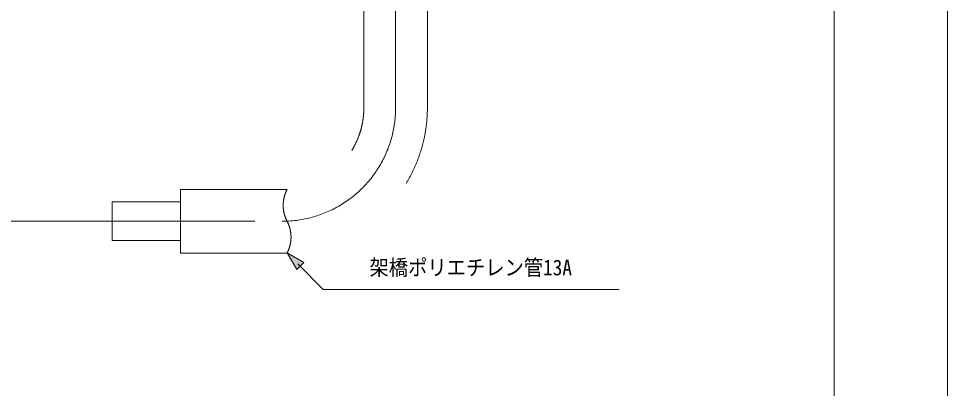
# Model space of a CAD drawing. Units: millimetres on the paper. Extents: x -305 to 305, y -152 to 152.
# Drawn here: x 37.1 to 119, y -58.2 to -25.7 of the extents above; entities that cross this region are included whole.
import ezdxf
from ezdxf.enums import TextEntityAlignment as Align

# ---------------------------------------------------------------- set-up
doc = ezdxf.new("R2010")
doc.units = ezdxf.units.MM
doc.linetypes.add('LONG_CHAIN', pattern=[21, 18, -1, 1, -1])
for name, color, linetype, lineweight in [('0-1_RV', 7, 'Continuous', 9), ('0-5_図面枠', 3, 'Continuous', 9), ('0-6_DEFPOINTS', 7, 'Continuous', 9)]:
    doc.layers.add(name, color=color, linetype=linetype, lineweight=lineweight)
doc.styles.add('ＭＳ ゴシック', font='')
doc.styles.get('ＭＳ ゴシック').set_extended_font_data('MS Gothic')

msp = doc.modelspace()

# ---------------------------------------------------------------- linework, layer by layer
at = {"layer": '0-1_RV', "linetype": 'LONG_CHAIN'}
for p, q in [((70.331, 17.803), (70.331, -33.506)), ((49.137, -43.506), (13.876, -43.506)), ((57.93, -43.506), (44.776, -43.506))]:
    msp.add_line(p, q, dxfattribs=at)
at = {"layer": '0-1_RV'}
for p, q in [((67.531, -33.506), (67.531, 0.681)), ((73.131, -33.506), (73.131, 0.681)), ((51.352, -40.706), (60.763, -40.706)), ((51.352, -46.306), (51.352, -40.706)), ((45.352, -41.807), (51.352, -41.807)), ((45.352, -45.206), (45.352, -41.807)), ((45.352, -45.206), (51.352, -45.206)), ((51.352, -46.306), (60.763, -46.306)), ((60.775, -46.294), (62.231, -47.138)), ((61.614, -47.752), (60.775, -46.294)), ((62.231, -47.138), (61.614, -47.752)), ((61.7, -47.248), (63.949, -49.506)), ((63.949, -49.506), (90.042, -49.506))]:
    msp.add_line(p, q, dxfattribs=at)
for points in [[(67.478, -34.373), (67.483, -34.334), (67.487, -34.295), (67.491, -34.255), (67.495, -34.216), (67.499, -34.177), (67.503, -34.137), (67.506, -34.098), (67.509, -34.059), (67.512, -34.019), (67.515, -33.98), (67.517, -33.94), (67.52, -33.901), (67.522, -33.861), (67.524, -33.822), (67.525, -33.782), (67.527, -33.743), (67.528, -33.703), (67.529, -33.664), (67.53, -33.624), (67.53, -33.585), (67.53, -33.545), (67.531, -33.506)], [(73.038, -35.048), (73.046, -34.978), (73.054, -34.908), (73.062, -34.838), (73.069, -34.768), (73.075, -34.698), (73.082, -34.628), (73.088, -34.558), (73.093, -34.488), (73.099, -34.418), (73.103, -34.348), (73.108, -34.278), (73.112, -34.208), (73.115, -34.138), (73.119, -34.068), (73.122, -33.997), (73.124, -33.927), (73.126, -33.857), (73.128, -33.787), (73.129, -33.717), (73.13, -33.646), (73.131, -33.576), (73.131, -33.506)], [(67.131, -35.872), (67.144, -35.835), (67.156, -35.797), (67.169, -35.76), (67.181, -35.722), (67.193, -35.685), (67.205, -35.647), (67.217, -35.609), (67.228, -35.571), (67.239, -35.533), (67.25, -35.495), (67.261, -35.457), (67.272, -35.419), (67.282, -35.381), (67.292, -35.343), (67.302, -35.305), (67.312, -35.266), (67.322, -35.228), (67.331, -35.19), (67.34, -35.151), (67.349, -35.113), (67.358, -35.074), (67.366, -35.036), (67.375, -34.997), (67.383, -34.958), (67.391, -34.919), (67.398, -34.881), (67.406, -34.842), (67.413, -34.803), (67.42, -34.764), (67.427, -34.725), (67.433, -34.686), (67.44, -34.647), (67.446, -34.608), (67.452, -34.569), (67.457, -34.53), (67.463, -34.491), (67.468, -34.452), (67.473, -34.413), (67.478, -34.373)], [(72.421, -37.712), (72.444, -37.645), (72.466, -37.579), (72.488, -37.512), (72.51, -37.445), (72.531, -37.378), (72.553, -37.311), (72.573, -37.244), (72.594, -37.177), (72.614, -37.109), (72.633, -37.042), (72.652, -36.974), (72.671, -36.907), (72.69, -36.839), (72.708, -36.771), (72.725, -36.703), (72.743, -36.635), (72.76, -36.567), (72.776, -36.499), (72.793, -36.43), (72.809, -36.362), (72.824, -36.293), (72.839, -36.225), (72.854, -36.156), (72.868, -36.087), (72.882, -36.018), (72.896, -35.95), (72.909, -35.881), (72.922, -35.811), (72.934, -35.742), (72.946, -35.673), (72.958, -35.604), (72.969, -35.535), (72.98, -35.465), (72.991, -35.396), (73.001, -35.326), (73.011, -35.257), (73.02, -35.187), (73.029, -35.117), (73.038, -35.048)], [(66.473, -37.263), (66.494, -37.229), (66.514, -37.195), (66.534, -37.161), (66.554, -37.127), (66.574, -37.093), (66.594, -37.059), (66.613, -37.024), (66.632, -36.99), (66.651, -36.955), (66.67, -36.92), (66.689, -36.885), (66.707, -36.85), (66.725, -36.815), (66.743, -36.78), (66.761, -36.745), (66.779, -36.71), (66.796, -36.674), (66.814, -36.639), (66.831, -36.603), (66.848, -36.567), (66.864, -36.531), (66.881, -36.495), (66.897, -36.459), (66.913, -36.423), (66.929, -36.387), (66.945, -36.351), (66.96, -36.315), (66.976, -36.278), (66.991, -36.242), (67.006, -36.205), (67.02, -36.168), (67.035, -36.132), (67.049, -36.095), (67.063, -36.058), (67.077, -36.021), (67.091, -35.984), (67.104, -35.947), (67.118, -35.909), (67.131, -35.872)], [(71.252, -40.183), (71.288, -40.123), (71.324, -40.063), (71.36, -40.003), (71.395, -39.942), (71.431, -39.881), (71.465, -39.82), (71.5, -39.759), (71.534, -39.698), (71.568, -39.636), (71.601, -39.574), (71.635, -39.512), (71.667, -39.45), (71.7, -39.388), (71.732, -39.326), (71.764, -39.263), (71.795, -39.2), (71.826, -39.137), (71.857, -39.074), (71.887, -39.011), (71.917, -38.947), (71.947, -38.883), (71.976, -38.82), (72.005, -38.756), (72.034, -38.691), (72.062, -38.627), (72.09, -38.563), (72.118, -38.498), (72.145, -38.433), (72.172, -38.368), (72.198, -38.303), (72.224, -38.238), (72.25, -38.173), (72.276, -38.107), (72.301, -38.042), (72.325, -37.976), (72.35, -37.91), (72.374, -37.844), (72.397, -37.778), (72.421, -37.712)], [(60.763, -40.706), (60.749, -40.732), (60.736, -40.758), (60.723, -40.784), (60.711, -40.81), (60.698, -40.836), (60.686, -40.863), (60.674, -40.889), (60.662, -40.916), (60.651, -40.943), (60.64, -40.97), (60.629, -40.997), (60.618, -41.024), (60.608, -41.051), (60.598, -41.078), (60.588, -41.106), (60.579, -41.133), (60.569, -41.161), (60.56, -41.189), (60.552, -41.217), (60.543, -41.244), (60.535, -41.272), (60.527, -41.3), (60.519, -41.328), (60.512, -41.357), (60.505, -41.385), (60.498, -41.413), (60.492, -41.442), (60.485, -41.47), (60.479, -41.499), (60.474, -41.527), (60.468, -41.556), (60.463, -41.584), (60.458, -41.613), (60.453, -41.642), (60.449, -41.671), (60.445, -41.699), (60.441, -41.728), (60.438, -41.757), (60.434, -41.786)], [(60.434, -41.786), (60.432, -41.815), (60.429, -41.844), (60.426, -41.873), (60.424, -41.902), (60.423, -41.931), (60.421, -41.96), (60.42, -41.989), (60.419, -42.019), (60.418, -42.048), (60.418, -42.077), (60.417, -42.106), (60.418, -42.135), (60.418, -42.164), (60.419, -42.193), (60.42, -42.222), (60.421, -42.252), (60.423, -42.281), (60.424, -42.31), (60.426, -42.339), (60.429, -42.368), (60.432, -42.397), (60.434, -42.426), (60.438, -42.455), (60.441, -42.484), (60.445, -42.512), (60.449, -42.541), (60.453, -42.57), (60.458, -42.599), (60.463, -42.628), (60.468, -42.656), (60.474, -42.685), (60.479, -42.713), (60.485, -42.742), (60.492, -42.77), (60.498, -42.799), (60.505, -42.827), (60.512, -42.855), (60.519, -42.883), (60.527, -42.912)], [(60.527, -42.912), (60.535, -42.94), (60.543, -42.968), (60.552, -42.995), (60.56, -43.023), (60.569, -43.051), (60.579, -43.079), (60.588, -43.106), (60.598, -43.133), (60.608, -43.161), (60.618, -43.188), (60.629, -43.215), (60.64, -43.242), (60.651, -43.269), (60.662, -43.296), (60.674, -43.323), (60.686, -43.349), (60.698, -43.376), (60.711, -43.402), (60.723, -43.428), (60.736, -43.454), (60.749, -43.48), (60.763, -43.506)], [(60.998, -44.101), (60.99, -44.073), (60.982, -44.045), (60.974, -44.017), (60.965, -43.989), (60.956, -43.961), (60.947, -43.934), (60.937, -43.906), (60.927, -43.879), (60.917, -43.852), (60.907, -43.824), (60.896, -43.797), (60.885, -43.77), (60.874, -43.743), (60.863, -43.716), (60.851, -43.69), (60.839, -43.663), (60.827, -43.637), (60.815, -43.61), (60.802, -43.584), (60.789, -43.558), (60.776, -43.532), (60.763, -43.506), (60.763, -43.506)], [(61.091, -45.226), (61.094, -45.197), (61.097, -45.168), (61.099, -45.139), (61.101, -45.11), (61.103, -45.081), (61.105, -45.052), (61.106, -45.022), (61.107, -44.993), (61.107, -44.964), (61.108, -44.935), (61.108, -44.906), (61.108, -44.877), (61.107, -44.848), (61.107, -44.819), (61.106, -44.79), (61.104, -44.76), (61.103, -44.731), (61.101, -44.702), (61.099, -44.673), (61.097, -44.644), (61.094, -44.615), (61.091, -44.586), (61.088, -44.557), (61.084, -44.528), (61.08, -44.5), (61.076, -44.471), (61.072, -44.442), (61.067, -44.413), (61.062, -44.385), (61.057, -44.356), (61.052, -44.327), (61.046, -44.299), (61.04, -44.27), (61.034, -44.242), (61.027, -44.213), (61.02, -44.185), (61.013, -44.157), (61.006, -44.129), (60.998, -44.101)], [(60.763, -46.306), (60.776, -46.28), (60.789, -46.254), (60.802, -46.228), (60.815, -46.202), (60.827, -46.175), (60.839, -46.149), (60.851, -46.122), (60.863, -46.096), (60.874, -46.069), (60.886, -46.042), (60.896, -46.015), (60.907, -45.988), (60.917, -45.961), (60.927, -45.933), (60.937, -45.906), (60.947, -45.878), (60.956, -45.851), (60.965, -45.823), (60.974, -45.795), (60.982, -45.767), (60.99, -45.739), (60.998, -45.711), (61.006, -45.683), (61.013, -45.655), (61.021, -45.627), (61.027, -45.599), (61.034, -45.57), (61.04, -45.542), (61.046, -45.513), (61.052, -45.485), (61.057, -45.456), (61.063, -45.427), (61.068, -45.399), (61.072, -45.37), (61.076, -45.341), (61.081, -45.312), (61.084, -45.284), (61.088, -45.255), (61.091, -45.226)]]:
    msp.add_lwpolyline(points, dxfattribs=at)
at = {"layer": '0-1_RV', "linetype": 'LONG_CHAIN'}
for points in [[(69.742, -36.895), (69.794, -36.746), (69.843, -36.597), (69.891, -36.448), (69.936, -36.297), (69.978, -36.146), (70.018, -35.994), (70.056, -35.841), (70.092, -35.688), (70.124, -35.534), (70.155, -35.38), (70.183, -35.225), (70.208, -35.07), (70.232, -34.915), (70.252, -34.759), (70.271, -34.603), (70.286, -34.446), (70.3, -34.29), (70.311, -34.133), (70.319, -33.976), (70.325, -33.82), (70.329, -33.663), (70.33, -33.506)], [(66.081, -41.688), (66.209, -41.597), (66.335, -41.503), (66.46, -41.408), (66.583, -41.311), (66.705, -41.211), (66.825, -41.11), (66.944, -41.007), (67.061, -40.902), (67.176, -40.796), (67.29, -40.687), (67.401, -40.577), (67.512, -40.465), (67.62, -40.351), (67.727, -40.236), (67.832, -40.119), (67.935, -40), (68.036, -39.88), (68.135, -39.759), (68.232, -39.635), (68.328, -39.51), (68.421, -39.384), (68.513, -39.256), (68.602, -39.127), (68.689, -38.997), (68.775, -38.865), (68.858, -38.732), (68.939, -38.597), (69.018, -38.461), (69.095, -38.324), (69.17, -38.186), (69.242, -38.047), (69.313, -37.906), (69.381, -37.765), (69.447, -37.622), (69.51, -37.479), (69.571, -37.334), (69.63, -37.188), (69.687, -37.042), (69.742, -36.895)], [(60.33, -43.506), (60.487, -43.505), (60.644, -43.501), (60.801, -43.495), (60.958, -43.487), (61.114, -43.476), (61.271, -43.462), (61.427, -43.446), (61.584, -43.428), (61.739, -43.407), (61.895, -43.384), (62.05, -43.359), (62.205, -43.331), (62.359, -43.3), (62.513, -43.267), (62.666, -43.232), (62.818, -43.194), (62.97, -43.154), (63.122, -43.111), (63.272, -43.066), (63.422, -43.019), (63.571, -42.969), (63.719, -42.917), (63.867, -42.863), (64.013, -42.806), (64.159, -42.747), (64.303, -42.686), (64.447, -42.622), (64.589, -42.556), (64.731, -42.488), (64.871, -42.418), (65.011, -42.345), (65.149, -42.271), (65.286, -42.194), (65.422, -42.115), (65.556, -42.034), (65.689, -41.95), (65.821, -41.865), (65.952, -41.778), (66.081, -41.688)]]:
    msp.add_lwpolyline(points, dxfattribs=at)
at = {"layer": '0-1_RV'}
msp.add_solid([(61.614, -47.752), (62.231, -47.138), (60.775, -46.294)], dxfattribs=at)
at = {"layer": '0-5_図面枠'}
msp.add_lwpolyline([(-291.017, -138.498), (108.983, -138.498), (108.983, 138.502), (-291.017, 138.502)], close=True, dxfattribs=at)
at = {"layer": '0-6_DEFPOINTS'}
msp.add_line((118.983, -148.498), (118.983, 148.502), dxfattribs=at)

# ---------------------------------------------------------------- texts
at = {"layer": '0-1_RV', "style": 'ＭＳ ゴシック', "width": 0.9}
msp.add_text('架橋ポリエチレン管13A', height=1.385, dxfattribs=at).set_placement((68.032, -48.685), align=Align.BOTTOM_LEFT)

doc.saveas('drawing.dxf')
